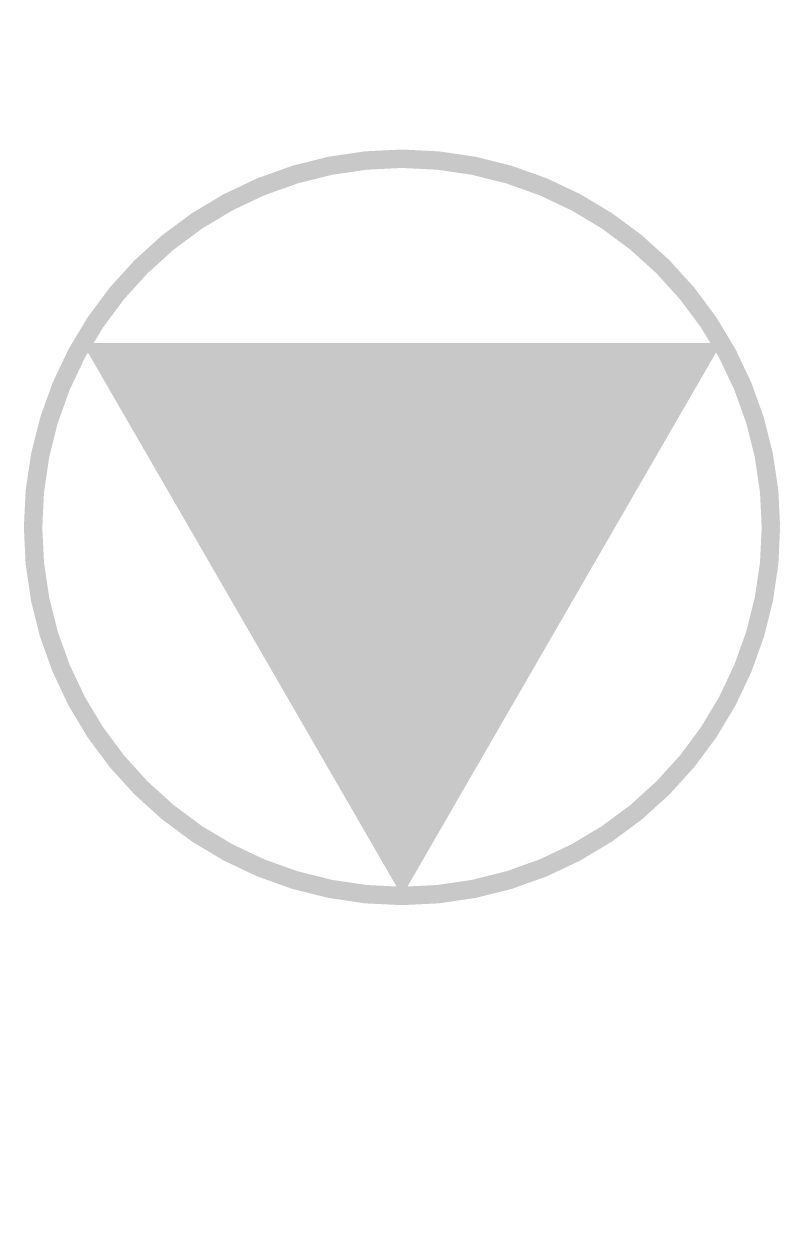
# Model space of a CAD drawing. Extents: x -0.05 to 4.05, y -1.73 to 4.73.
import ezdxf

# ---------------------------------------------------------------- set-up
doc = ezdxf.new("R2010")
doc.units = 0
doc.header["$MEASUREMENT"] = 0
doc.layers.get('0').update_dxf_attribs({"linetype": 'CONTINUOUS'})

msp = doc.modelspace()

# ---------------------------------------------------------------- linework, layer by layer
msp.add_lwpolyline([(2, 0, 0, 3.4641, 0), (2, 3, 3.4641, 3.4641, 0)], format="xyseb")
at = {"color": 7, "const_width": 0.1}
msp.add_lwpolyline([(2, 0, 1), (2, 4, 1), (2, 0, 1)], format="xyb", dxfattribs=at)

doc.saveas('drawing.dxf')
